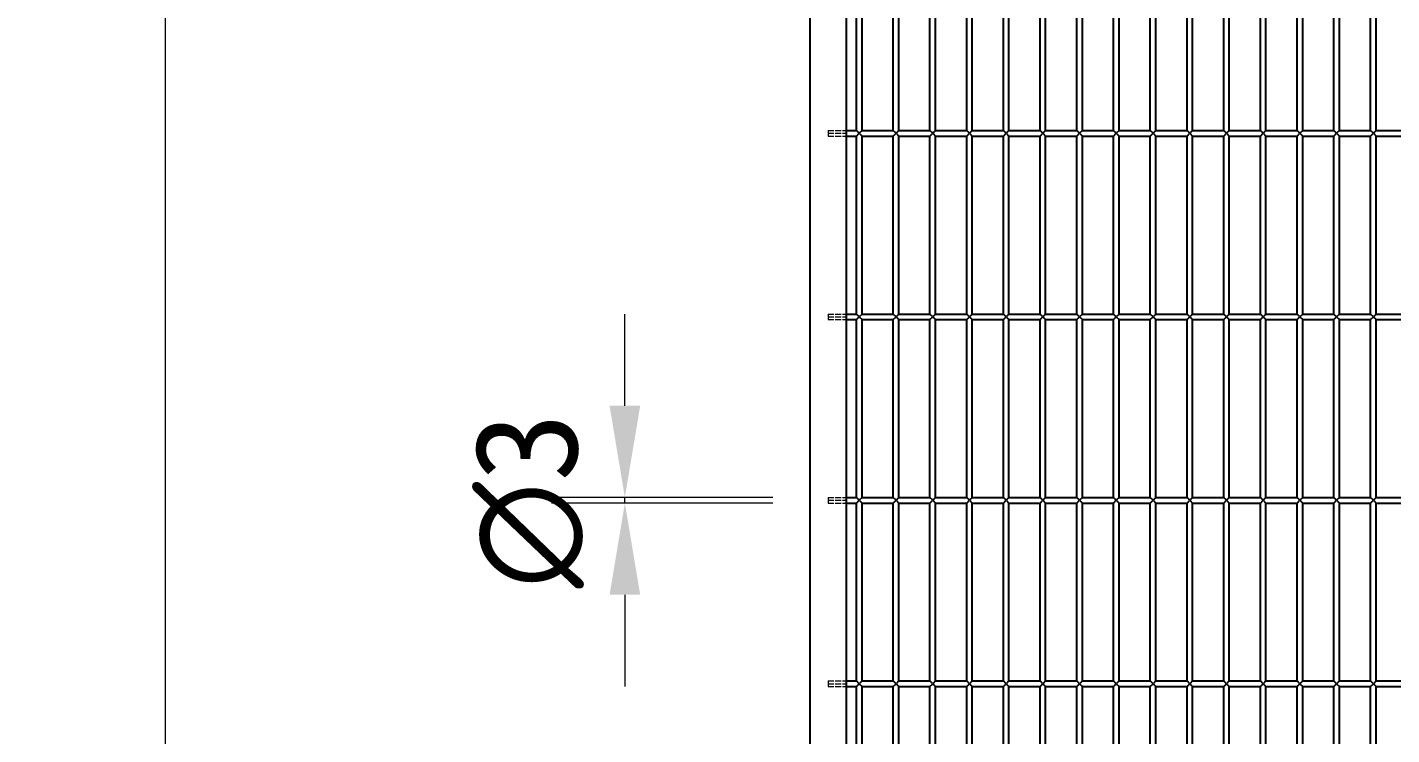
# Model space of a CAD drawing. Header units: millimetres. Extents: x 120 to 9117, y 110 to 4090.
# Drawn here: x 1644 to 2387, y 2759 to 3145 of the extents above; entities that cross this region are included whole.
import ezdxf

# ---------------------------------------------------------------- set-up
doc = ezdxf.new("R2010")
doc.units = ezdxf.units.MM
doc.header["$LTSCALE"] = 20
doc.linetypes.add('DASHED', pattern=[0.2067, 0.1654, -0.0413])
doc.layers.add('可见 (ISO)', color=7, linetype='Continuous', lineweight=25)
doc.layers.add('尺寸 (ISO)', color=7, linetype='Continuous', lineweight=18, true_color=0x008000)
doc.layers.add('隐藏 (ISO)', color=5, linetype='DASHED', lineweight=18, true_color=0x0000ff)
doc.styles.add('最新国标', font='simfang.ttf')
doc.dimstyles.new('默认 (GB)', dxfattribs={"dimscale": 20, "dimtxt": 2.8, "dimasz": 2.5, "dimexe": 2, "dimexo": 1.5, "dimgap": 0.5, "dimtad": 1, "dimtoh": 1, "dimdsep": 46, "dimtxsty": '最新国标', "dimcen": 0.09, "dimdle": 10, "dimclrd": 256, "dimclre": 256, "dimclrt": 256, "dimaunit": 1, "dimadec": 3, "dimazin": 2, "dimtfac": 0.535714, "dimtdec": 3, "dimtmove": 0, "dimatfit": 3, "dimfxl": 0, "dimtolj": 1, "dimlwd": -1, "dimlwe": -1, "dimarcsym": 0})

# ---------------------------------------------------------------- blocks, each defined once
blk = doc.blocks.new('*D6')
at = {"layer": 'Defpoints', "color": 0, "transparency": 16777216}
for p in [(2070.28, 3517.01), (1719.17, 1517.01), (2070.28, 1517.01)]:
    blk.add_point(p, dxfattribs=at)
at = {"layer": '尺寸 (ISO)', "color": 116, "true_color": 0x00803f, "transparency": 16777216}
for p, q in [((2040.28, 3517.01), (1679.17, 3517.01)), ((1719.17, 3467.01), (1719.17, 1567.01)), ((2040.28, 1517.01), (1679.17, 1517.01))]:
    blk.add_line(p, q, dxfattribs=at)
for points in [[(1710.84, 3467.01), (1727.51, 3467.01), (1719.17, 3517.01)], [(1710.84, 1567.01), (1727.51, 1567.01), (1719.17, 1517.01)]]:
    blk.add_solid(points, dxfattribs=at)
at = {"layer": '尺寸 (ISO)', "transparency": 16777216, "insert": (1680.85, 2517.01), "char_height": 56, "attachment_point": 5, "rotation": 90, "style": '最新国标'}
blk.add_mtext('\\A1;2000', dxfattribs=at)
blk = doc.blocks.new('*D22')
at = {"layer": 'Defpoints', "color": 0, "transparency": 16777216}
for p in [(1969.6, 2888.51), (2080.28, 2888.51), (2080.28, 2885.51)]:
    blk.add_point(p, dxfattribs=at)
at = {"layer": '尺寸 (ISO)', "color": 116, "true_color": 0x00803f, "transparency": 16777216}
for p, q in [((1969.6, 2938.51), (1969.6, 2988.51)), ((2050.28, 2888.51), (1929.6, 2888.51)), ((2050.28, 2885.51), (1929.6, 2885.51)), ((1969.6, 2885.51), (1969.6, 2888.51)), ((1969.6, 2835.51), (1969.6, 2785.51))]:
    blk.add_line(p, q, dxfattribs=at)
for points in [[(1961.27, 2938.51), (1977.94, 2938.51), (1969.6, 2888.51)], [(1961.27, 2835.51), (1977.94, 2835.51), (1969.6, 2885.51)]]:
    blk.add_solid(points, dxfattribs=at)
at = {"layer": '尺寸 (ISO)', "transparency": 16777216, "insert": (1917.47, 2887.01), "char_height": 56, "attachment_point": 5, "rotation": 90, "style": '最新国标'}
blk.add_mtext('\\A1;{\\fAIGDT|b0|i0;\\ln}\\fFangSong|b0|i0;3', dxfattribs=at)

msp = doc.modelspace()

# ---------------------------------------------------------------- linework, layer by layer
at = {"layer": '可见 (ISO)'}
for p, q in [((2070.28, 3517.011), (2070.28, 1517.011)), ((2090.28, 2527.011), (2090.28, 3497.011)), ((2095.78, 3088.511), (2095.78, 3185.511)), ((2098.78, 3088.511), (2098.78, 3185.511)), ((2115.78, 3088.511), (2115.78, 3185.511)), ((2118.78, 3088.511), (2118.78, 3185.511)), ((2135.78, 3088.511), (2135.78, 3185.511)), ((2138.78, 3088.511), (2138.78, 3185.511)), ((2155.78, 3088.511), (2155.78, 3185.511)), ((2158.78, 3088.511), (2158.78, 3185.511)), ((2175.78, 3088.511), (2175.78, 3185.511)), ((2178.78, 3088.511), (2178.78, 3185.511)), ((2195.78, 3088.511), (2195.78, 3185.511)), ((2198.78, 3088.511), (2198.78, 3185.511)), ((2215.78, 3088.511), (2215.78, 3185.511)), ((2218.78, 3088.511), (2218.78, 3185.511)), ((2235.78, 3088.511), (2235.78, 3185.511)), ((2238.78, 3088.511), (2238.78, 3185.511)), ((2255.78, 3088.511), (2255.78, 3185.511)), ((2258.78, 3088.511), (2258.78, 3185.511)), ((2275.78, 3088.511), (2275.78, 3185.511)), ((2278.78, 3088.511), (2278.78, 3185.511)), ((2295.78, 3088.511), (2295.78, 3185.511)), ((2298.78, 3088.511), (2298.78, 3185.511)), ((2315.78, 3088.511), (2315.78, 3185.511)), ((2318.78, 3088.511), (2318.78, 3185.511)), ((2335.78, 3088.511), (2335.78, 3185.511)), ((2338.78, 3088.511), (2338.78, 3185.511)), ((2355.78, 3088.511), (2355.78, 3185.511)), ((2358.78, 3088.511), (2358.78, 3185.511)), ((2375.78, 3088.511), (2375.78, 3185.511)), ((2378.78, 3088.511), (2378.78, 3185.511)), ((2090.28, 3088.511), (2095.78, 3088.511)), ((2090.28, 3085.511), (2095.78, 3085.511)), ((2097.28, 3087.011), (2095.78, 3088.511)), ((2095.78, 3085.511), (2097.28, 3087.011)), ((2095.78, 2988.511), (2095.78, 3085.511)), ((2098.78, 3088.511), (2097.28, 3087.011)), ((2097.28, 3087.011), (2098.78, 3085.511)), ((2098.78, 3088.511), (2115.78, 3088.511)), ((2098.78, 3085.511), (2115.78, 3085.511)), ((2098.78, 2988.511), (2098.78, 3085.511)), ((2117.28, 3087.011), (2115.78, 3088.511)), ((2115.78, 3085.511), (2117.28, 3087.011)), ((2115.78, 2988.511), (2115.78, 3085.511)), ((2118.78, 3088.511), (2117.28, 3087.011)), ((2117.28, 3087.011), (2118.78, 3085.511)), ((2118.78, 3088.511), (2135.78, 3088.511)), ((2118.78, 3085.511), (2135.78, 3085.511)), ((2118.78, 2988.511), (2118.78, 3085.511)), ((2137.28, 3087.011), (2135.78, 3088.511)), ((2135.78, 3085.511), (2137.28, 3087.011)), ((2135.78, 2988.511), (2135.78, 3085.511)), ((2138.78, 3088.511), (2137.28, 3087.011)), ((2137.28, 3087.011), (2138.78, 3085.511)), ((2138.78, 3088.511), (2155.78, 3088.511)), ((2138.78, 3085.511), (2155.78, 3085.511)), ((2138.78, 2988.511), (2138.78, 3085.511)), ((2157.28, 3087.011), (2155.78, 3088.511)), ((2155.78, 3085.511), (2157.28, 3087.011)), ((2155.78, 2988.511), (2155.78, 3085.511)), ((2158.78, 3088.511), (2157.28, 3087.011)), ((2157.28, 3087.011), (2158.78, 3085.511)), ((2158.78, 3088.511), (2175.78, 3088.511)), ((2158.78, 3085.511), (2175.78, 3085.511)), ((2158.78, 2988.511), (2158.78, 3085.511)), ((2177.28, 3087.011), (2175.78, 3088.511)), ((2175.78, 3085.511), (2177.28, 3087.011)), ((2175.78, 2988.511), (2175.78, 3085.511)), ((2178.78, 3088.511), (2177.28, 3087.011)), ((2177.28, 3087.011), (2178.78, 3085.511)), ((2178.78, 3088.511), (2195.78, 3088.511)), ((2178.78, 3085.511), (2195.78, 3085.511)), ((2178.78, 2988.511), (2178.78, 3085.511)), ((2197.28, 3087.011), (2195.78, 3088.511)), ((2195.78, 3085.511), (2197.28, 3087.011)), ((2195.78, 2988.511), (2195.78, 3085.511)), ((2198.78, 3088.511), (2197.28, 3087.011)), ((2197.28, 3087.011), (2198.78, 3085.511)), ((2198.78, 3088.511), (2215.78, 3088.511)), ((2198.78, 3085.511), (2215.78, 3085.511)), ((2198.78, 2988.511), (2198.78, 3085.511)), ((2217.28, 3087.011), (2215.78, 3088.511)), ((2215.78, 3085.511), (2217.28, 3087.011)), ((2215.78, 2988.511), (2215.78, 3085.511)), ((2218.78, 3088.511), (2217.28, 3087.011)), ((2217.28, 3087.011), (2218.78, 3085.511)), ((2218.78, 3088.511), (2235.78, 3088.511)), ((2218.78, 3085.511), (2235.78, 3085.511)), ((2218.78, 2988.511), (2218.78, 3085.511)), ((2237.28, 3087.011), (2235.78, 3088.511)), ((2235.78, 3085.511), (2237.28, 3087.011)), ((2235.78, 2988.511), (2235.78, 3085.511)), ((2238.78, 3088.511), (2237.28, 3087.011)), ((2237.28, 3087.011), (2238.78, 3085.511)), ((2238.78, 3088.511), (2255.78, 3088.511)), ((2238.78, 3085.511), (2255.78, 3085.511)), ((2238.78, 2988.511), (2238.78, 3085.511)), ((2257.28, 3087.011), (2255.78, 3088.511)), ((2255.78, 3085.511), (2257.28, 3087.011)), ((2255.78, 2988.511), (2255.78, 3085.511)), ((2258.78, 3088.511), (2257.28, 3087.011)), ((2257.28, 3087.011), (2258.78, 3085.511)), ((2258.78, 3088.511), (2275.78, 3088.511)), ((2258.78, 3085.511), (2275.78, 3085.511)), ((2258.78, 2988.511), (2258.78, 3085.511)), ((2277.28, 3087.011), (2275.78, 3088.511)), ((2275.78, 3085.511), (2277.28, 3087.011)), ((2275.78, 2988.511), (2275.78, 3085.511)), ((2278.78, 3088.511), (2277.28, 3087.011)), ((2277.28, 3087.011), (2278.78, 3085.511)), ((2278.78, 3088.511), (2295.78, 3088.511)), ((2278.78, 3085.511), (2295.78, 3085.511)), ((2278.78, 2988.511), (2278.78, 3085.511)), ((2297.28, 3087.011), (2295.78, 3088.511)), ((2295.78, 3085.511), (2297.28, 3087.011)), ((2295.78, 2988.511), (2295.78, 3085.511)), ((2298.78, 3088.511), (2297.28, 3087.011)), ((2297.28, 3087.011), (2298.78, 3085.511)), ((2298.78, 3088.511), (2315.78, 3088.511)), ((2298.78, 3085.511), (2315.78, 3085.511)), ((2298.78, 2988.511), (2298.78, 3085.511)), ((2317.28, 3087.011), (2315.78, 3088.511)), ((2315.78, 3085.511), (2317.28, 3087.011)), ((2315.78, 2988.511), (2315.78, 3085.511)), ((2318.78, 3088.511), (2317.28, 3087.011)), ((2317.28, 3087.011), (2318.78, 3085.511)), ((2318.78, 3088.511), (2335.78, 3088.511)), ((2318.78, 3085.511), (2335.78, 3085.511)), ((2318.78, 2988.511), (2318.78, 3085.511)), ((2337.28, 3087.011), (2335.78, 3088.511)), ((2335.78, 3085.511), (2337.28, 3087.011)), ((2335.78, 2988.511), (2335.78, 3085.511)), ((2338.78, 3088.511), (2337.28, 3087.011)), ((2337.28, 3087.011), (2338.78, 3085.511)), ((2338.78, 3088.511), (2355.78, 3088.511)), ((2338.78, 3085.511), (2355.78, 3085.511)), ((2338.78, 2988.511), (2338.78, 3085.511)), ((2357.28, 3087.011), (2355.78, 3088.511)), ((2355.78, 3085.511), (2357.28, 3087.011)), ((2355.78, 2988.511), (2355.78, 3085.511)), ((2358.78, 3088.511), (2357.28, 3087.011)), ((2357.28, 3087.011), (2358.78, 3085.511)), ((2358.78, 3088.511), (2375.78, 3088.511)), ((2358.78, 3085.511), (2375.78, 3085.511)), ((2358.78, 2988.511), (2358.78, 3085.511)), ((2377.28, 3087.011), (2375.78, 3088.511)), ((2375.78, 3085.511), (2377.28, 3087.011)), ((2375.78, 2988.511), (2375.78, 3085.511)), ((2378.78, 3088.511), (2377.28, 3087.011)), ((2377.28, 3087.011), (2378.78, 3085.511)), ((2378.78, 3088.511), (2395.78, 3088.511)), ((2378.78, 3085.511), (2395.78, 3085.511)), ((2378.78, 2988.511), (2378.78, 3085.511)), ((2090.28, 2988.511), (2095.78, 2988.511)), ((2097.28, 2987.011), (2095.78, 2988.511)), ((2098.78, 2988.511), (2097.28, 2987.011)), ((2098.78, 2988.511), (2115.78, 2988.511)), ((2117.28, 2987.011), (2115.78, 2988.511)), ((2118.78, 2988.511), (2117.28, 2987.011)), ((2118.78, 2988.511), (2135.78, 2988.511)), ((2137.28, 2987.011), (2135.78, 2988.511)), ((2138.78, 2988.511), (2137.28, 2987.011)), ((2138.78, 2988.511), (2155.78, 2988.511)), ((2157.28, 2987.011), (2155.78, 2988.511)), ((2158.78, 2988.511), (2157.28, 2987.011)), ((2158.78, 2988.511), (2175.78, 2988.511)), ((2177.28, 2987.011), (2175.78, 2988.511)), ((2178.78, 2988.511), (2177.28, 2987.011)), ((2178.78, 2988.511), (2195.78, 2988.511)), ((2197.28, 2987.011), (2195.78, 2988.511)), ((2198.78, 2988.511), (2197.28, 2987.011)), ((2198.78, 2988.511), (2215.78, 2988.511)), ((2217.28, 2987.011), (2215.78, 2988.511)), ((2218.78, 2988.511), (2217.28, 2987.011)), ((2218.78, 2988.511), (2235.78, 2988.511)), ((2237.28, 2987.011), (2235.78, 2988.511)), ((2238.78, 2988.511), (2237.28, 2987.011)), ((2238.78, 2988.511), (2255.78, 2988.511)), ((2257.28, 2987.011), (2255.78, 2988.511)), ((2258.78, 2988.511), (2257.28, 2987.011)), ((2258.78, 2988.511), (2275.78, 2988.511)), ((2277.28, 2987.011), (2275.78, 2988.511)), ((2278.78, 2988.511), (2277.28, 2987.011)), ((2278.78, 2988.511), (2295.78, 2988.511)), ((2297.28, 2987.011), (2295.78, 2988.511)), ((2298.78, 2988.511), (2297.28, 2987.011)), ((2298.78, 2988.511), (2315.78, 2988.511)), ((2317.28, 2987.011), (2315.78, 2988.511)), ((2318.78, 2988.511), (2317.28, 2987.011)), ((2318.78, 2988.511), (2335.78, 2988.511)), ((2337.28, 2987.011), (2335.78, 2988.511)), ((2338.78, 2988.511), (2337.28, 2987.011)), ((2338.78, 2988.511), (2355.78, 2988.511)), ((2357.28, 2987.011), (2355.78, 2988.511)), ((2358.78, 2988.511), (2357.28, 2987.011)), ((2358.78, 2988.511), (2375.78, 2988.511)), ((2377.28, 2987.011), (2375.78, 2988.511)), ((2378.78, 2988.511), (2377.28, 2987.011)), ((2378.78, 2988.511), (2395.78, 2988.511)), ((2090.28, 2985.511), (2095.78, 2985.511)), ((2095.78, 2985.511), (2097.28, 2987.011)), ((2095.78, 2888.511), (2095.78, 2985.511)), ((2097.28, 2987.011), (2098.78, 2985.511)), ((2098.78, 2985.511), (2115.78, 2985.511)), ((2098.78, 2888.511), (2098.78, 2985.511)), ((2115.78, 2985.511), (2117.28, 2987.011)), ((2115.78, 2888.511), (2115.78, 2985.511)), ((2117.28, 2987.011), (2118.78, 2985.511)), ((2118.78, 2985.511), (2135.78, 2985.511)), ((2118.78, 2888.511), (2118.78, 2985.511)), ((2135.78, 2985.511), (2137.28, 2987.011)), ((2135.78, 2888.511), (2135.78, 2985.511)), ((2137.28, 2987.011), (2138.78, 2985.511)), ((2138.78, 2985.511), (2155.78, 2985.511)), ((2138.78, 2888.511), (2138.78, 2985.511)), ((2155.78, 2985.511), (2157.28, 2987.011)), ((2155.78, 2888.511), (2155.78, 2985.511)), ((2157.28, 2987.011), (2158.78, 2985.511)), ((2158.78, 2985.511), (2175.78, 2985.511)), ((2158.78, 2888.511), (2158.78, 2985.511)), ((2175.78, 2985.511), (2177.28, 2987.011)), ((2175.78, 2888.511), (2175.78, 2985.511)), ((2177.28, 2987.011), (2178.78, 2985.511)), ((2178.78, 2985.511), (2195.78, 2985.511)), ((2178.78, 2888.511), (2178.78, 2985.511)), ((2195.78, 2985.511), (2197.28, 2987.011)), ((2195.78, 2888.511), (2195.78, 2985.511)), ((2197.28, 2987.011), (2198.78, 2985.511)), ((2198.78, 2985.511), (2215.78, 2985.511)), ((2198.78, 2888.511), (2198.78, 2985.511)), ((2215.78, 2985.511), (2217.28, 2987.011)), ((2215.78, 2888.511), (2215.78, 2985.511)), ((2217.28, 2987.011), (2218.78, 2985.511)), ((2218.78, 2985.511), (2235.78, 2985.511)), ((2218.78, 2888.511), (2218.78, 2985.511)), ((2235.78, 2985.511), (2237.28, 2987.011)), ((2235.78, 2888.511), (2235.78, 2985.511)), ((2237.28, 2987.011), (2238.78, 2985.511)), ((2238.78, 2985.511), (2255.78, 2985.511)), ((2238.78, 2888.511), (2238.78, 2985.511)), ((2255.78, 2985.511), (2257.28, 2987.011)), ((2255.78, 2888.511), (2255.78, 2985.511)), ((2257.28, 2987.011), (2258.78, 2985.511)), ((2258.78, 2985.511), (2275.78, 2985.511)), ((2258.78, 2888.511), (2258.78, 2985.511)), ((2275.78, 2985.511), (2277.28, 2987.011)), ((2275.78, 2888.511), (2275.78, 2985.511)), ((2277.28, 2987.011), (2278.78, 2985.511)), ((2278.78, 2985.511), (2295.78, 2985.511)), ((2278.78, 2888.511), (2278.78, 2985.511)), ((2295.78, 2985.511), (2297.28, 2987.011)), ((2295.78, 2888.511), (2295.78, 2985.511)), ((2297.28, 2987.011), (2298.78, 2985.511)), ((2298.78, 2985.511), (2315.78, 2985.511)), ((2298.78, 2888.511), (2298.78, 2985.511)), ((2315.78, 2985.511), (2317.28, 2987.011)), ((2315.78, 2888.511), (2315.78, 2985.511)), ((2317.28, 2987.011), (2318.78, 2985.511)), ((2318.78, 2985.511), (2335.78, 2985.511)), ((2318.78, 2888.511), (2318.78, 2985.511)), ((2335.78, 2985.511), (2337.28, 2987.011)), ((2335.78, 2888.511), (2335.78, 2985.511)), ((2337.28, 2987.011), (2338.78, 2985.511)), ((2338.78, 2985.511), (2355.78, 2985.511)), ((2338.78, 2888.511), (2338.78, 2985.511)), ((2355.78, 2985.511), (2357.28, 2987.011)), ((2355.78, 2888.511), (2355.78, 2985.511)), ((2357.28, 2987.011), (2358.78, 2985.511)), ((2358.78, 2985.511), (2375.78, 2985.511)), ((2358.78, 2888.511), (2358.78, 2985.511)), ((2375.78, 2985.511), (2377.28, 2987.011)), ((2375.78, 2888.511), (2375.78, 2985.511)), ((2377.28, 2987.011), (2378.78, 2985.511)), ((2378.78, 2985.511), (2395.78, 2985.511)), ((2378.78, 2888.511), (2378.78, 2985.511)), ((2090.28, 2888.511), (2095.78, 2888.511)), ((2090.28, 2885.511), (2095.78, 2885.511)), ((2097.28, 2887.011), (2095.78, 2888.511)), ((2095.78, 2885.511), (2097.28, 2887.011)), ((2095.78, 2788.511), (2095.78, 2885.511)), ((2098.78, 2888.511), (2097.28, 2887.011)), ((2097.28, 2887.011), (2098.78, 2885.511)), ((2098.78, 2888.511), (2115.78, 2888.511)), ((2098.78, 2885.511), (2115.78, 2885.511)), ((2098.78, 2788.511), (2098.78, 2885.511)), ((2117.28, 2887.011), (2115.78, 2888.511)), ((2115.78, 2885.511), (2117.28, 2887.011)), ((2115.78, 2788.511), (2115.78, 2885.511)), ((2118.78, 2888.511), (2117.28, 2887.011)), ((2117.28, 2887.011), (2118.78, 2885.511)), ((2118.78, 2888.511), (2135.78, 2888.511)), ((2118.78, 2885.511), (2135.78, 2885.511)), ((2118.78, 2788.511), (2118.78, 2885.511)), ((2137.28, 2887.011), (2135.78, 2888.511)), ((2135.78, 2885.511), (2137.28, 2887.011)), ((2135.78, 2788.511), (2135.78, 2885.511)), ((2138.78, 2888.511), (2137.28, 2887.011)), ((2137.28, 2887.011), (2138.78, 2885.511)), ((2138.78, 2888.511), (2155.78, 2888.511)), ((2138.78, 2885.511), (2155.78, 2885.511)), ((2138.78, 2788.511), (2138.78, 2885.511)), ((2157.28, 2887.011), (2155.78, 2888.511)), ((2155.78, 2885.511), (2157.28, 2887.011)), ((2155.78, 2788.511), (2155.78, 2885.511)), ((2158.78, 2888.511), (2157.28, 2887.011)), ((2157.28, 2887.011), (2158.78, 2885.511)), ((2158.78, 2888.511), (2175.78, 2888.511)), ((2158.78, 2885.511), (2175.78, 2885.511)), ((2158.78, 2788.511), (2158.78, 2885.511)), ((2177.28, 2887.011), (2175.78, 2888.511)), ((2175.78, 2885.511), (2177.28, 2887.011)), ((2175.78, 2788.511), (2175.78, 2885.511)), ((2178.78, 2888.511), (2177.28, 2887.011)), ((2177.28, 2887.011), (2178.78, 2885.511)), ((2178.78, 2888.511), (2195.78, 2888.511)), ((2178.78, 2885.511), (2195.78, 2885.511)), ((2178.78, 2788.511), (2178.78, 2885.511)), ((2197.28, 2887.011), (2195.78, 2888.511)), ((2195.78, 2885.511), (2197.28, 2887.011)), ((2195.78, 2788.511), (2195.78, 2885.511)), ((2198.78, 2888.511), (2197.28, 2887.011)), ((2197.28, 2887.011), (2198.78, 2885.511)), ((2198.78, 2888.511), (2215.78, 2888.511)), ((2198.78, 2885.511), (2215.78, 2885.511)), ((2198.78, 2788.511), (2198.78, 2885.511)), ((2217.28, 2887.011), (2215.78, 2888.511)), ((2215.78, 2885.511), (2217.28, 2887.011)), ((2215.78, 2788.511), (2215.78, 2885.511)), ((2218.78, 2888.511), (2217.28, 2887.011)), ((2217.28, 2887.011), (2218.78, 2885.511)), ((2218.78, 2888.511), (2235.78, 2888.511)), ((2218.78, 2885.511), (2235.78, 2885.511)), ((2218.78, 2788.511), (2218.78, 2885.511)), ((2237.28, 2887.011), (2235.78, 2888.511)), ((2235.78, 2885.511), (2237.28, 2887.011)), ((2235.78, 2788.511), (2235.78, 2885.511)), ((2238.78, 2888.511), (2237.28, 2887.011)), ((2237.28, 2887.011), (2238.78, 2885.511)), ((2238.78, 2888.511), (2255.78, 2888.511)), ((2238.78, 2885.511), (2255.78, 2885.511)), ((2238.78, 2788.511), (2238.78, 2885.511)), ((2257.28, 2887.011), (2255.78, 2888.511)), ((2255.78, 2885.511), (2257.28, 2887.011)), ((2255.78, 2788.511), (2255.78, 2885.511)), ((2258.78, 2888.511), (2257.28, 2887.011)), ((2257.28, 2887.011), (2258.78, 2885.511)), ((2258.78, 2888.511), (2275.78, 2888.511)), ((2258.78, 2885.511), (2275.78, 2885.511)), ((2258.78, 2788.511), (2258.78, 2885.511)), ((2277.28, 2887.011), (2275.78, 2888.511)), ((2275.78, 2885.511), (2277.28, 2887.011)), ((2275.78, 2788.511), (2275.78, 2885.511)), ((2278.78, 2888.511), (2277.28, 2887.011)), ((2277.28, 2887.011), (2278.78, 2885.511)), ((2278.78, 2888.511), (2295.78, 2888.511)), ((2278.78, 2885.511), (2295.78, 2885.511)), ((2278.78, 2788.511), (2278.78, 2885.511)), ((2297.28, 2887.011), (2295.78, 2888.511)), ((2295.78, 2885.511), (2297.28, 2887.011)), ((2295.78, 2788.511), (2295.78, 2885.511)), ((2298.78, 2888.511), (2297.28, 2887.011)), ((2297.28, 2887.011), (2298.78, 2885.511)), ((2298.78, 2888.511), (2315.78, 2888.511)), ((2298.78, 2885.511), (2315.78, 2885.511)), ((2298.78, 2788.511), (2298.78, 2885.511)), ((2317.28, 2887.011), (2315.78, 2888.511)), ((2315.78, 2885.511), (2317.28, 2887.011)), ((2315.78, 2788.511), (2315.78, 2885.511)), ((2318.78, 2888.511), (2317.28, 2887.011)), ((2317.28, 2887.011), (2318.78, 2885.511)), ((2318.78, 2888.511), (2335.78, 2888.511)), ((2318.78, 2885.511), (2335.78, 2885.511)), ((2318.78, 2788.511), (2318.78, 2885.511)), ((2337.28, 2887.011), (2335.78, 2888.511)), ((2335.78, 2885.511), (2337.28, 2887.011)), ((2335.78, 2788.511), (2335.78, 2885.511)), ((2338.78, 2888.511), (2337.28, 2887.011)), ((2337.28, 2887.011), (2338.78, 2885.511)), ((2338.78, 2888.511), (2355.78, 2888.511)), ((2338.78, 2885.511), (2355.78, 2885.511)), ((2338.78, 2788.511), (2338.78, 2885.511)), ((2357.28, 2887.011), (2355.78, 2888.511)), ((2355.78, 2885.511), (2357.28, 2887.011)), ((2355.78, 2788.511), (2355.78, 2885.511)), ((2358.78, 2888.511), (2357.28, 2887.011)), ((2357.28, 2887.011), (2358.78, 2885.511)), ((2358.78, 2888.511), (2375.78, 2888.511)), ((2358.78, 2885.511), (2375.78, 2885.511)), ((2358.78, 2788.511), (2358.78, 2885.511)), ((2377.28, 2887.011), (2375.78, 2888.511)), ((2375.78, 2885.511), (2377.28, 2887.011)), ((2375.78, 2788.511), (2375.78, 2885.511)), ((2378.78, 2888.511), (2377.28, 2887.011)), ((2377.28, 2887.011), (2378.78, 2885.511)), ((2378.78, 2888.511), (2395.78, 2888.511)), ((2378.78, 2885.511), (2395.78, 2885.511)), ((2378.78, 2788.511), (2378.78, 2885.511)), ((2090.28, 2788.511), (2095.78, 2788.511)), ((2097.28, 2787.011), (2095.78, 2788.511)), ((2095.78, 2785.511), (2097.28, 2787.011)), ((2098.78, 2788.511), (2097.28, 2787.011)), ((2097.28, 2787.011), (2098.78, 2785.511)), ((2098.78, 2788.511), (2115.78, 2788.511)), ((2117.28, 2787.011), (2115.78, 2788.511)), ((2115.78, 2785.511), (2117.28, 2787.011)), ((2118.78, 2788.511), (2117.28, 2787.011)), ((2117.28, 2787.011), (2118.78, 2785.511)), ((2118.78, 2788.511), (2135.78, 2788.511)), ((2137.28, 2787.011), (2135.78, 2788.511)), ((2135.78, 2785.511), (2137.28, 2787.011)), ((2138.78, 2788.511), (2137.28, 2787.011)), ((2137.28, 2787.011), (2138.78, 2785.511)), ((2138.78, 2788.511), (2155.78, 2788.511)), ((2157.28, 2787.011), (2155.78, 2788.511)), ((2155.78, 2785.511), (2157.28, 2787.011)), ((2158.78, 2788.511), (2157.28, 2787.011)), ((2157.28, 2787.011), (2158.78, 2785.511)), ((2158.78, 2788.511), (2175.78, 2788.511)), ((2177.28, 2787.011), (2175.78, 2788.511)), ((2175.78, 2785.511), (2177.28, 2787.011)), ((2178.78, 2788.511), (2177.28, 2787.011)), ((2177.28, 2787.011), (2178.78, 2785.511)), ((2178.78, 2788.511), (2195.78, 2788.511)), ((2197.28, 2787.011), (2195.78, 2788.511)), ((2195.78, 2785.511), (2197.28, 2787.011)), ((2198.78, 2788.511), (2197.28, 2787.011)), ((2197.28, 2787.011), (2198.78, 2785.511)), ((2198.78, 2788.511), (2215.78, 2788.511)), ((2217.28, 2787.011), (2215.78, 2788.511)), ((2215.78, 2785.511), (2217.28, 2787.011)), ((2218.78, 2788.511), (2217.28, 2787.011)), ((2217.28, 2787.011), (2218.78, 2785.511)), ((2218.78, 2788.511), (2235.78, 2788.511)), ((2237.28, 2787.011), (2235.78, 2788.511)), ((2235.78, 2785.511), (2237.28, 2787.011)), ((2238.78, 2788.511), (2237.28, 2787.011)), ((2237.28, 2787.011), (2238.78, 2785.511)), ((2238.78, 2788.511), (2255.78, 2788.511)), ((2257.28, 2787.011), (2255.78, 2788.511)), ((2255.78, 2785.511), (2257.28, 2787.011)), ((2258.78, 2788.511), (2257.28, 2787.011)), ((2257.28, 2787.011), (2258.78, 2785.511)), ((2258.78, 2788.511), (2275.78, 2788.511)), ((2277.28, 2787.011), (2275.78, 2788.511)), ((2275.78, 2785.511), (2277.28, 2787.011)), ((2278.78, 2788.511), (2277.28, 2787.011)), ((2277.28, 2787.011), (2278.78, 2785.511)), ((2278.78, 2788.511), (2295.78, 2788.511)), ((2297.28, 2787.011), (2295.78, 2788.511)), ((2295.78, 2785.511), (2297.28, 2787.011)), ((2298.78, 2788.511), (2297.28, 2787.011)), ((2297.28, 2787.011), (2298.78, 2785.511)), ((2298.78, 2788.511), (2315.78, 2788.511)), ((2317.28, 2787.011), (2315.78, 2788.511)), ((2315.78, 2785.511), (2317.28, 2787.011)), ((2318.78, 2788.511), (2317.28, 2787.011)), ((2317.28, 2787.011), (2318.78, 2785.511)), ((2318.78, 2788.511), (2335.78, 2788.511)), ((2337.28, 2787.011), (2335.78, 2788.511)), ((2335.78, 2785.511), (2337.28, 2787.011)), ((2338.78, 2788.511), (2337.28, 2787.011)), ((2337.28, 2787.011), (2338.78, 2785.511)), ((2338.78, 2788.511), (2355.78, 2788.511)), ((2357.28, 2787.011), (2355.78, 2788.511)), ((2355.78, 2785.511), (2357.28, 2787.011)), ((2358.78, 2788.511), (2357.28, 2787.011)), ((2357.28, 2787.011), (2358.78, 2785.511)), ((2358.78, 2788.511), (2375.78, 2788.511)), ((2377.28, 2787.011), (2375.78, 2788.511)), ((2375.78, 2785.511), (2377.28, 2787.011)), ((2378.78, 2788.511), (2377.28, 2787.011)), ((2377.28, 2787.011), (2378.78, 2785.511)), ((2378.78, 2788.511), (2395.78, 2788.511)), ((2090.28, 2785.511), (2095.78, 2785.511)), ((2095.78, 2688.511), (2095.78, 2785.511)), ((2098.78, 2785.511), (2115.78, 2785.511)), ((2098.78, 2688.511), (2098.78, 2785.511)), ((2115.78, 2688.511), (2115.78, 2785.511)), ((2118.78, 2785.511), (2135.78, 2785.511)), ((2118.78, 2688.511), (2118.78, 2785.511)), ((2135.78, 2688.511), (2135.78, 2785.511)), ((2138.78, 2785.511), (2155.78, 2785.511)), ((2138.78, 2688.511), (2138.78, 2785.511)), ((2155.78, 2688.511), (2155.78, 2785.511)), ((2158.78, 2785.511), (2175.78, 2785.511)), ((2158.78, 2688.511), (2158.78, 2785.511)), ((2175.78, 2688.511), (2175.78, 2785.511)), ((2178.78, 2785.511), (2195.78, 2785.511)), ((2178.78, 2688.511), (2178.78, 2785.511)), ((2195.78, 2688.511), (2195.78, 2785.511)), ((2198.78, 2785.511), (2215.78, 2785.511)), ((2198.78, 2688.511), (2198.78, 2785.511)), ((2215.78, 2688.511), (2215.78, 2785.511)), ((2218.78, 2785.511), (2235.78, 2785.511)), ((2218.78, 2688.511), (2218.78, 2785.511)), ((2235.78, 2688.511), (2235.78, 2785.511)), ((2238.78, 2785.511), (2255.78, 2785.511)), ((2238.78, 2688.511), (2238.78, 2785.511)), ((2255.78, 2688.511), (2255.78, 2785.511)), ((2258.78, 2785.511), (2275.78, 2785.511)), ((2258.78, 2688.511), (2258.78, 2785.511)), ((2275.78, 2688.511), (2275.78, 2785.511)), ((2278.78, 2785.511), (2295.78, 2785.511)), ((2278.78, 2688.511), (2278.78, 2785.511)), ((2295.78, 2688.511), (2295.78, 2785.511)), ((2298.78, 2785.511), (2315.78, 2785.511)), ((2298.78, 2688.511), (2298.78, 2785.511)), ((2315.78, 2688.511), (2315.78, 2785.511)), ((2318.78, 2785.511), (2335.78, 2785.511)), ((2318.78, 2688.511), (2318.78, 2785.511)), ((2335.78, 2688.511), (2335.78, 2785.511)), ((2338.78, 2785.511), (2355.78, 2785.511)), ((2338.78, 2688.511), (2338.78, 2785.511)), ((2355.78, 2688.511), (2355.78, 2785.511)), ((2358.78, 2785.511), (2375.78, 2785.511)), ((2358.78, 2688.511), (2358.78, 2785.511)), ((2375.78, 2688.511), (2375.78, 2785.511)), ((2378.78, 2785.511), (2395.78, 2785.511)), ((2378.78, 2688.511), (2378.78, 2785.511))]:
    msp.add_line(p, q, dxfattribs=at)
at = {"layer": '隐藏 (ISO)', "ltscale": 0.448684}
for p, q in [((2080.28, 3088.511), (2080.28, 3085.511)), ((2080.28, 2988.511), (2080.28, 2985.511)), ((2080.28, 2888.511), (2080.28, 2885.511)), ((2080.28, 2788.511), (2080.28, 2785.511))]:
    msp.add_line(p, q, dxfattribs=at)
at = {"layer": '隐藏 (ISO)', "ltscale": 0.952248}
for p, q in [((2080.28, 3088.511), (2090.28, 3088.511)), ((2080.28, 3087.011), (2090.28, 3087.011)), ((2080.28, 3085.511), (2090.28, 3085.511)), ((2080.28, 2988.511), (2090.28, 2988.511)), ((2080.28, 2987.011), (2090.28, 2987.011)), ((2080.28, 2985.511), (2090.28, 2985.511)), ((2080.28, 2888.511), (2090.28, 2888.511)), ((2080.28, 2887.011), (2090.28, 2887.011)), ((2080.28, 2885.511), (2090.28, 2885.511)), ((2080.28, 2788.511), (2090.28, 2788.511)), ((2080.28, 2787.011), (2090.28, 2787.011)), ((2080.28, 2785.511), (2090.28, 2785.511))]:
    msp.add_line(p, q, dxfattribs=at)

# ---------------------------------------------------------------- dimensions: what is measured, and where the dimension line sits
at = {"layer": '尺寸 (ISO)', "color": 116, "true_color": 0x00803f}
dim = msp.add_linear_dim(base=(1719.174, 1517.011), p1=(2070.28, 3517.011), p2=(2070.28, 1517.011), angle=90, dimstyle='默认 (GB)', override={"dimgap": 0.5, "dimtoh": 0, "dimdec": 2, "dimtol": 0, "dimlim": 0, "dimtp": 0, "dimtm": 0, "dimtdec": 3, "dimtofl": 0, "dimatfit": 1}, dxfattribs=at)
dim.commit()
dim.dimension.update_dxf_attribs({"geometry": '*D6', "text_midpoint": (1719.174, 2517.011), "dimtype": 160})
dim = msp.add_linear_dim(base=(1969.602, 2888.511), p1=(2080.28, 2885.511), p2=(2080.28, 2888.511), angle=90, text='{\\fAIGDT|b0|i0;\\ln}\\fFangSong|b0|i0;<>', dimstyle='默认 (GB)', override={"dimgap": 0.5, "dimtoh": 0, "dimdec": 2, "dimtol": 0, "dimlim": 0, "dimtp": 0, "dimtm": 0, "dimtdec": 3, "dimtofl": 1, "dimatfit": 1}, dxfattribs=at)
dim.commit()
dim.dimension.update_dxf_attribs({"geometry": '*D22', "text_midpoint": (1969.602, 2887.011), "dimtype": 160})

doc.saveas('drawing.dxf')
